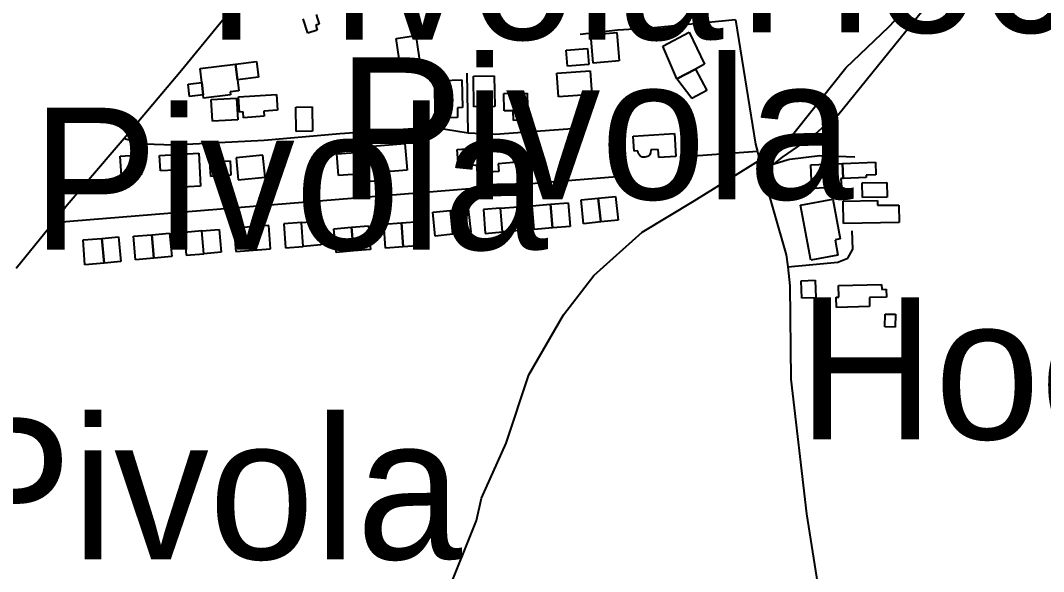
# Model space of a CAD drawing. Extents: x -8864 to 13231, y -7697 to 8949.
# Drawn here: x -3701.6 to -3254, y 2608.8 to 2849.7 of the extents above; entities that cross this region are included whole.
import ezdxf

# ---------------------------------------------------------------- set-up
doc = ezdxf.new("R2010")
doc.units = 0
for name, color, linetype in [('OSM_BUILDING_BARN', 9, 'CONTINUOUS'), ('OSM_BUILDING_GARAGE', 9, 'CONTINUOUS'), ('OSM_BUILDING_HOUSE', 9, 'CONTINUOUS'), ('OSM_BUILDING_YES', 9, 'CONTINUOUS'), ('OSM_HIGHWAY_RESIDENTIAL', 8, 'CONTINUOUS'), ('OSM_HIGHWAY_SERVICE', 8, 'CONTINUOUS'), ('OSM_HIGHWAY_TERTIARY', 8, 'CONTINUOUS'), ('OSM_HIGHWAY_TRACK', 8, 'CONTINUOUS'), ('OSM_LABELS', 8, 'CONTINUOUS'), ('OSM_WATERWAY_STREAM', 4, 'CONTINUOUS')]:
    doc.layers.add(name, color=color, linetype=linetype)

msp = doc.modelspace()

# ---------------------------------------------------------------- linework, layer by layer
at = {"layer": 'OSM_BUILDING_BARN'}
for p, q in [((-3606.217854, 2816.289505), (-3589.571604, 2817.412573)), ((-3605.77375, 2809.695645), (-3606.217854, 2816.289505)), ((-3589.571604, 2817.412573), (-3589.096872, 2810.507368)), ((-3604.119845, 2809.80684), (-3605.77375, 2809.695645)), ((-3603.951391, 2807.215999), (-3604.119845, 2809.80684)), ((-3594.916168, 2807.827571), (-3603.951391, 2807.215999)), ((-3589.096872, 2810.507368), (-3595.069308, 2810.107067)), ((-3595.069308, 2810.107067), (-3594.916168, 2807.827571)), ((-3341.876324, 2787.189792), (-3327.519508, 2787.812484)), ((-3341.593017, 2780.640411), (-3341.876324, 2787.189792)), ((-3327.519508, 2787.812484), (-3327.282142, 2782.274977)), ((-3331.593015, 2781.074071), (-3341.593017, 2780.640411)), ((-3327.282142, 2782.274977), (-3331.638957, 2782.085945)), ((-3331.638957, 2782.085945), (-3331.593015, 2781.074071)), ((-3341.631301, 2770.777421), (-3326.615986, 2771.01093)), ((-3326.615986, 2771.01093), (-3326.577701, 2768.887107)), ((-3341.478162, 2761.014507), (-3341.631301, 2770.777421)), ((-3326.577701, 2768.887107), (-3317.305112, 2769.031661)), ((-3317.305112, 2769.031661), (-3317.1826, 2761.38145)), ((-3317.1826, 2761.38145), (-3341.478162, 2761.014507))]:
    msp.add_line(p, q, dxfattribs=at)
at = {"layer": 'OSM_BUILDING_GARAGE'}
for p, q in [((-3658.047875, 2790.336609), (-3649.272989, 2790.992659)), ((-3657.412347, 2781.774599), (-3658.047875, 2790.336609)), ((-3649.272989, 2790.992659), (-3648.629804, 2782.430649)), ((-3618.683399, 2787.823603), (-3609.854914, 2788.34622)), ((-3618.315865, 2781.518851), (-3618.683399, 2787.823603)), ((-3609.854914, 2788.34622), (-3609.48738, 2782.041467)), ((-3648.629804, 2782.430649), (-3657.412347, 2781.774599)), ((-3609.48738, 2782.041467), (-3618.315865, 2781.518851))]:
    msp.add_line(p, q, dxfattribs=at)
at = {"layer": 'OSM_BUILDING_HOUSE'}
for p, q in [((-3452.098389, 2843.476664), (-3440.720133, 2844.466299)), ((-3451.011099, 2831.011713), (-3452.098389, 2843.476664)), ((-3440.720133, 2844.466299), (-3439.625187, 2832.012467)), ((-3420.589962, 2838.439534), (-3408.966684, 2844.566374)), ((-3408.966684, 2844.566374), (-3402.374034, 2830.64477)), ((-3414.372504, 2824.150986), (-3420.589962, 2838.439534)), ((-3623.032557, 2828.721097), (-3607.458283, 2830.611411)), ((-3607.458283, 2830.611411), (-3606.600703, 2823.795162)), ((-3439.625187, 2832.012467), (-3451.011099, 2831.011713)), ((-3402.374034, 2830.64477), (-3406.256117, 2828.476469)), ((-3622.289831, 2822.605376), (-3623.032557, 2828.721097)), ((-3503.430707, 2825.296294), (-3494.38017, 2825.485325)), ((-3503.17037, 2811.964022), (-3503.430707, 2825.296294)), ((-3494.38017, 2825.485325), (-3494.104519, 2812.141934)), ((-3466.960565, 2826.619513), (-3452.381696, 2827.653626)), ((-3466.24081, 2816.356222), (-3466.960565, 2826.619513)), ((-3452.381696, 2827.653626), (-3451.654284, 2817.379215)), ((-3406.256117, 2828.476469), (-3414.372504, 2824.150986)), ((-3621.631332, 2817.134586), (-3622.289831, 2822.605376)), ((-3606.600703, 2823.795162), (-3606.041744, 2819.01378)), ((-3621.470536, 2815.755769), (-3621.631332, 2817.134586)), ((-3609.74006, 2817.156825), (-3621.470536, 2815.755769)), ((-3618.162725, 2815.210914), (-3607.03715, 2815.811366)), ((-3606.041744, 2819.01378), (-3609.908513, 2818.546762)), ((-3609.908513, 2818.546762), (-3609.74006, 2817.156825)), ((-3607.03715, 2815.811366), (-3606.524133, 2806.259722)), ((-3490.115238, 2817.735039), (-3479.847243, 2817.968548)), ((-3489.946785, 2810.162664), (-3490.115238, 2817.735039)), ((-3479.847243, 2817.968548), (-3479.586906, 2806.159647)), ((-3451.654284, 2817.379215), (-3466.24081, 2816.356222)), ((-3617.649708, 2805.670389), (-3618.162725, 2815.210914)), ((-3494.104519, 2812.141934), (-3503.17037, 2811.964022)), ((-3485.988132, 2810.25162), (-3489.946785, 2810.162664)), ((-3485.896248, 2806.015093), (-3485.988132, 2810.25162)), ((-3606.524133, 2806.259722), (-3617.649708, 2805.670389)), ((-3479.586906, 2806.159647), (-3485.896248, 2806.015093)), ((-3433.583838, 2799.06541), (-3415.513392, 2800.299674)), ((-3433.147391, 2792.627224), (-3433.583838, 2799.06541)), ((-3415.513392, 2800.299674), (-3414.831922, 2790.269892)), ((-3551.018767, 2794.484179), (-3533.361797, 2795.874116)), ((-3550.850314, 2792.338117), (-3551.018767, 2794.484179)), ((-3533.361797, 2795.874116), (-3532.450618, 2784.276485)), ((-3510.589972, 2793.272155), (-3486.52412, 2795.117991)), ((-3510.0157, 2785.799856), (-3510.589972, 2793.272155)), ((-3486.52412, 2795.117991), (-3485.949847, 2787.612333)), ((-3422.603745, 2793.349991), (-3425.781387, 2793.127601)), ((-3422.358722, 2789.758395), (-3422.603745, 2793.349991)), ((-3640.773754, 2790.725791), (-3623.599173, 2791.670948)), ((-3640.398562, 2783.976259), (-3640.773754, 2790.725791)), ((-3623.599173, 2791.670948), (-3622.795191, 2777.237846)), ((-3595.528726, 2790.803627), (-3607.243888, 2789.669439)), ((-3607.243888, 2789.669439), (-3606.317395, 2780.039959)), ((-3594.602233, 2781.163027), (-3595.528726, 2790.803627)), ((-3563.178033, 2791.370722), (-3550.850314, 2792.338117)), ((-3562.435307, 2781.908033), (-3563.178033, 2791.370722)), ((-3431.455201, 2792.738419), (-3433.147391, 2792.627224)), ((-3431.478172, 2792.549388), (-3431.455201, 2792.738419)), ((-3431.187207, 2791.459677), (-3431.478172, 2792.549388)), ((-3430.49808, 2790.570118), (-3431.187207, 2791.459677)), ((-3429.517988, 2790.014143), (-3430.49808, 2790.570118)), ((-3428.40007, 2789.88071), (-3429.517988, 2790.014143)), ((-3427.312781, 2790.169816), (-3428.40007, 2789.88071)), ((-3426.424573, 2790.859225), (-3427.312781, 2790.169816)), ((-3425.873271, 2791.83774), (-3426.424573, 2790.859225)), ((-3425.727788, 2792.960809), (-3425.873271, 2791.83774)), ((-3425.781387, 2793.127601), (-3425.727788, 2792.960809)), ((-3414.831922, 2790.269892), (-3422.358722, 2789.758395)), ((-3634.058592, 2784.320963), (-3640.398562, 2783.976259)), ((-3633.637459, 2776.648513), (-3634.058592, 2784.320963)), ((-3532.450618, 2784.276485), (-3545.421523, 2783.253492)), ((-3501.868685, 2786.422547), (-3510.0157, 2785.799856)), ((-3501.608348, 2783.031102), (-3501.868685, 2786.422547)), ((-3485.949847, 2787.612333), (-3492.634381, 2787.100836)), ((-3492.634381, 2787.100836), (-3492.374044, 2783.74275)), ((-3355.827321, 2786.57822), (-3341.876324, 2787.189792)), ((-3355.383217, 2776.314928), (-3355.827321, 2786.57822)), ((-3341.876324, 2787.189792), (-3341.593017, 2780.640411)), ((-3606.317395, 2780.039959), (-3594.602233, 2781.163027)), ((-3552.167312, 2782.719756), (-3562.435307, 2781.908033)), ((-3551.876347, 2779.083682), (-3552.167312, 2782.719756)), ((-3545.421523, 2783.253492), (-3545.138215, 2779.617418)), ((-3492.374044, 2783.74275), (-3501.608348, 2783.031102)), ((-3341.593017, 2780.640411), (-3342.596079, 2780.595933)), ((-3342.596079, 2780.595933), (-3342.435283, 2776.870903)), ((-3622.795191, 2777.237846), (-3633.637459, 2776.648513)), ((-3545.138215, 2779.617418), (-3551.876347, 2779.083682)), ((-3342.435283, 2776.870903), (-3355.383217, 2776.314928)), ((-3456.279093, 2771.255559), (-3448.798235, 2772.011685)), ((-3455.321972, 2760.825475), (-3456.279093, 2771.255559)), ((-3448.798235, 2772.011685), (-3441.256121, 2772.801169)), ((-3448.798235, 2772.011685), (-3447.703289, 2761.60384)), ((-3447.703289, 2761.60384), (-3448.798235, 2772.011685)), ((-3441.256121, 2772.801169), (-3440.153517, 2762.404443)), ((-3360.245392, 2768.931585), (-3346.15657, 2771.589144)), ((-3346.15657, 2771.589144), (-3342.894701, 2754.220497)), ((-3521.187217, 2765.840366), (-3513.49962, 2766.574253)), ((-3513.49962, 2766.574253), (-3505.689512, 2767.408215)), ((-3513.49962, 2766.574253), (-3512.404674, 2756.288722)), ((-3512.404674, 2756.288722), (-3513.49962, 2766.574253)), ((-3505.689512, 2767.408215), (-3504.594566, 2757.111565)), ((-3491.593033, 2767.586127), (-3498.997322, 2767.052391)), ((-3498.997322, 2767.052391), (-3498.262253, 2756.566709)), ((-3491.593033, 2767.586127), (-3483.882466, 2768.231057)), ((-3490.720139, 2757.233879), (-3491.593033, 2767.586127)), ((-3490.720139, 2757.233879), (-3491.593033, 2767.586127)), ((-3483.882466, 2768.231057), (-3483.009571, 2757.87881)), ((-3477.703292, 2768.675837), (-3469.740044, 2769.365246)), ((-3476.815083, 2758.290231), (-3477.703292, 2768.675837)), ((-3469.740044, 2769.365246), (-3462.014163, 2770.043535)), ((-3469.740044, 2769.365246), (-3468.836522, 2758.990759)), ((-3468.836522, 2758.990759), (-3469.740044, 2769.365246)), ((-3462.014163, 2770.043535), (-3461.102984, 2759.657928)), ((-3355.727781, 2744.913481), (-3360.245392, 2768.931585)), ((-3578.683395, 2761.314733), (-3570.934542, 2761.926305)), ((-3570.934542, 2761.926305), (-3570.10759, 2751.551818)), ((-3520.230096, 2755.45476), (-3521.187217, 2765.840366)), ((-3440.153517, 2762.404443), (-3447.703289, 2761.60384)), ((-3622.266861, 2757.678659), (-3629.877887, 2757.055967)), ((-3622.266861, 2757.678659), (-3614.648177, 2758.334709)), ((-3621.416937, 2747.748952), (-3622.266861, 2757.678659)), ((-3621.416937, 2747.748952), (-3622.266861, 2757.678659)), ((-3614.648177, 2758.334709), (-3613.798253, 2748.405002)), ((-3600.551697, 2759.446658), (-3608.231637, 2758.96852)), ((-3608.231637, 2758.96852), (-3607.38937, 2748.638511)), ((-3592.933014, 2760.013752), (-3600.551697, 2759.446658)), ((-3599.801314, 2749.32792), (-3600.551697, 2759.446658)), ((-3600.551697, 2759.446658), (-3599.801314, 2749.32792)), ((-3592.174974, 2749.895014), (-3592.933014, 2760.013752)), ((-3578.683395, 2761.314733), (-3586.340363, 2760.792117)), ((-3586.340363, 2760.792117), (-3585.589981, 2750.273077)), ((-3577.856442, 2750.940246), (-3578.683395, 2761.314733)), ((-3577.856442, 2750.940246), (-3578.683395, 2761.314733)), ((-3564.441433, 2758.679413), (-3556.730866, 2759.290985)), ((-3563.545568, 2748.316046), (-3564.441433, 2758.679413)), ((-3556.730866, 2759.290985), (-3549.31892, 2759.902557)), ((-3556.730866, 2759.290985), (-3555.873285, 2748.994335)), ((-3555.873285, 2748.994335), (-3556.730866, 2759.290985)), ((-3549.31892, 2759.902557), (-3548.461339, 2749.605907)), ((-3542.619072, 2760.625324), (-3534.923819, 2761.214657)), ((-3541.822748, 2750.139643), (-3542.619072, 2760.625324)), ((-3534.923819, 2761.214657), (-3526.922287, 2761.837349)), ((-3534.923819, 2761.214657), (-3534.104523, 2750.751215)), ((-3534.104523, 2750.751215), (-3534.923819, 2761.214657)), ((-3526.922287, 2761.837349), (-3526.110648, 2751.373906)), ((-3483.009571, 2757.87881), (-3490.720139, 2757.233879)), ((-3468.836522, 2758.990759), (-3476.815083, 2758.290231)), ((-3461.102984, 2759.657928), (-3468.836522, 2758.990759)), ((-3447.703289, 2761.60384), (-3455.321972, 2760.825475)), ((-3674.181108, 2753.742358), (-3665.957524, 2754.431767)), ((-3673.453696, 2742.900853), (-3674.181108, 2753.742358)), ((-3665.957524, 2754.431767), (-3658.637462, 2755.110056)), ((-3665.957524, 2754.431767), (-3664.954461, 2743.601381)), ((-3664.954461, 2743.601381), (-3665.957524, 2754.431767)), ((-3658.637462, 2755.110056), (-3657.642056, 2744.27967)), ((-3652.136695, 2755.332446), (-3644.188762, 2756.010735)), ((-3651.202545, 2745.080274), (-3652.136695, 2755.332446)), ((-3644.188762, 2756.010735), (-3636.36334, 2756.722382)), ((-3644.188762, 2756.010735), (-3643.254612, 2745.847519)), ((-3643.254612, 2745.847519), (-3644.188762, 2756.010735)), ((-3636.36334, 2756.722382), (-3635.436847, 2746.559166)), ((-3629.877887, 2757.055967), (-3629.058592, 2747.092902)), ((-3512.404674, 2756.288722), (-3520.230096, 2755.45476)), ((-3504.594566, 2757.111565), (-3512.404674, 2756.288722)), ((-3498.262253, 2756.566709), (-3490.720139, 2757.233879)), ((-3342.894701, 2754.220497), (-3345.191792, 2753.786836)), ((-3345.191792, 2753.786836), (-3343.943706, 2747.13738)), ((-3607.38937, 2748.638511), (-3599.801314, 2749.32792)), ((-3599.801314, 2749.32792), (-3592.174974, 2749.895014)), ((-3585.589981, 2750.273077), (-3577.856442, 2750.940246)), ((-3570.10759, 2751.551818), (-3577.856442, 2750.940246)), ((-3555.873285, 2748.994335), (-3563.545568, 2748.316046)), ((-3548.461339, 2749.605907), (-3555.873285, 2748.994335)), ((-3534.104523, 2750.751215), (-3541.822748, 2750.139643)), ((-3526.110648, 2751.373906), (-3534.104523, 2750.751215)), ((-3657.642056, 2744.27967), (-3664.954461, 2743.601381)), ((-3643.254612, 2745.847519), (-3651.202545, 2745.080274)), ((-3635.436847, 2746.559166), (-3643.254612, 2745.847519)), ((-3629.058592, 2747.092902), (-3621.416937, 2747.748952)), ((-3613.798253, 2748.405002), (-3621.416937, 2747.748952)), ((-3343.943706, 2747.13738), (-3355.727781, 2744.913481)), ((-3664.954461, 2743.601381), (-3673.453696, 2742.900853)), ((-3343.62977, 2733.793989), (-3324.839569, 2734.305485)), ((-3343.491945, 2728.767978), (-3343.62977, 2733.793989)), ((-3324.839569, 2734.305485), (-3324.778313, 2732.137184)), ((-3324.778313, 2732.137184), (-3322.833443, 2732.192782)), ((-3322.833443, 2732.192782), (-3322.74156, 2728.756858)), ((-3344.740031, 2728.734619), (-3343.491945, 2728.767978)), ((-3344.617519, 2724.175627), (-3344.740031, 2728.734619)), ((-3322.74156, 2728.756858), (-3330.184133, 2728.556707)), ((-3330.184133, 2728.556707), (-3330.069279, 2724.575929)), ((-3330.069279, 2724.575929), (-3344.617519, 2724.175627))]:
    msp.add_line(p, q, dxfattribs=at)
at = {"layer": 'OSM_BUILDING_YES'}
for p, q in [((-3572.174971, 2852.32778), (-3570.850316, 2848.16909)), ((-3575.926886, 2844.143834), (-3577.971297, 2850.470825)), ((-3570.850316, 2848.16909), (-3572.427651, 2847.657593)), ((-3572.427651, 2847.657593), (-3571.738524, 2845.511531)), ((-3571.738524, 2845.511531), (-3575.926886, 2844.143834)), ((-3537.197938, 2841.81986), (-3528.591506, 2843.087482)), ((-3528.591506, 2843.087482), (-3526.539438, 2829.232594)), ((-3535.145871, 2827.964972), (-3537.197938, 2841.81986)), ((-3462.802831, 2836.704893), (-3453.568527, 2837.43878)), ((-3462.228558, 2829.732971), (-3462.802831, 2836.704893)), ((-3453.568527, 2837.43878), (-3452.994254, 2830.489097)), ((-3607.458283, 2830.611411), (-3598.361804, 2831.756719)), ((-3606.600703, 2823.795162), (-3607.458283, 2830.611411)), ((-3598.361804, 2831.756719), (-3597.496567, 2824.94047)), ((-3526.539438, 2829.232594), (-3535.145871, 2827.964972)), ((-3452.994254, 2830.489097), (-3462.228558, 2829.732971)), ((-3597.496567, 2824.94047), (-3606.600703, 2823.795162)), ((-3414.372504, 2824.150986), (-3406.256117, 2828.476469)), ((-3406.256117, 2828.476469), (-3401.27143, 2819.069378)), ((-3628.262267, 2821.893729), (-3622.289831, 2822.605376)), ((-3627.619082, 2816.434058), (-3628.262267, 2821.893729)), ((-3622.289831, 2822.605376), (-3621.631332, 2817.134586)), ((-3517.106053, 2823.494936), (-3508.530248, 2823.728445)), ((-3516.677262, 2807.160401), (-3517.106053, 2823.494936)), ((-3508.530248, 2823.728445), (-3508.208655, 2811.619318)), ((-3407.818139, 2815.622335), (-3414.372504, 2824.150986)), ((-3621.631332, 2817.134586), (-3627.619082, 2816.434058)), ((-3401.27143, 2819.069378), (-3407.818139, 2815.622335)), ((-3581.110654, 2811.852827), (-3573.951388, 2811.975141)), ((-3580.926887, 2801.122517), (-3581.110654, 2811.852827)), ((-3573.951388, 2811.975141), (-3573.767621, 2801.244831)), ((-3508.208655, 2811.619318), (-3510.421519, 2811.552601)), ((-3510.421519, 2811.552601), (-3510.314321, 2807.327194)), ((-3510.314321, 2807.327194), (-3516.677262, 2807.160401)), ((-3573.767621, 2801.244831), (-3580.926887, 2801.122517)), ((-3333.262235, 2778.738978), (-3322.473566, 2778.894651)), ((-3333.170351, 2772.323031), (-3333.262235, 2778.738978)), ((-3322.473566, 2778.894651), (-3322.374025, 2772.478703)), ((-3322.374025, 2772.478703), (-3333.170351, 2772.323031)), ((-3360.053968, 2735.851095), (-3353.897765, 2736.095723)), ((-3359.747689, 2728.256481), (-3360.053968, 2735.851095)), ((-3353.897765, 2736.095723), (-3353.591486, 2728.50111)), ((-3353.591486, 2728.50111), (-3359.747689, 2728.256481)), ((-3323.438344, 2715.735932), (-3323.308175, 2721.340157)), ((-3323.308175, 2721.340157), (-3318.77525, 2721.240081)), ((-3318.77525, 2721.240081), (-3318.905418, 2715.635857)), ((-3318.905418, 2715.635857), (-3323.438344, 2715.735932))]:
    msp.add_line(p, q, dxfattribs=at)
at = {"layer": 'OSM_HIGHWAY_RESIDENTIAL'}
for p, q in [((-3614.64052, 2847.980059), (-3631.080031, 2827.831538)), ((-3612.320458, 2850.704334), (-3614.64052, 2847.980059)), ((-3631.080031, 2827.831538), (-3656.294429, 2798.120254)), ((-3656.294429, 2798.120254), (-3661.478197, 2792.004533)), ((-3661.478197, 2792.004533), (-3681.103008, 2768.887107)), ((-3681.103008, 2768.887107), (-3687.205612, 2761.348091)), ((-3687.205612, 2761.348091), (-3703.453699, 2741.266288))]:
    msp.add_line(p, q, dxfattribs=at)
at = {"layer": 'OSM_HIGHWAY_SERVICE'}
for p, q in [((-3388.790571, 2850.048284), (-3425.582306, 2846.42333)), ((-3440.276029, 2845.511531), (-3456.784453, 2843.57674)), ((-3425.582306, 2846.42333), (-3440.276029, 2845.511531)), ((-3520.230096, 2802.879396), (-3520.337293, 2827.976091)), ((-3505.727797, 2800.633259), (-3506.102989, 2826.608394)), ((-3561.92229, 2800.321913), (-3521.340356, 2803.046189)), ((-3521.340356, 2803.046189), (-3520.230096, 2802.879396)), ((-3520.230096, 2802.879396), (-3505.727797, 2800.633259)), ((-3493.87481, 2799.977209), (-3458.185679, 2802.690365)), ((-3656.294429, 2798.120254), (-3647.389375, 2795.718443)), ((-3594.954453, 2797.408606), (-3561.92229, 2800.321913)), ((-3505.727797, 2800.633259), (-3493.87481, 2799.977209)), ((-3647.389375, 2795.718443), (-3634.632865, 2795.318141)), ((-3634.632865, 2795.318141), (-3594.954453, 2797.408606)), ((-3379.181076, 2792.382595), (-3413.086133, 2789.980785)), ((-3371.891642, 2787.056358), (-3365.781381, 2788.913314)), ((-3365.781381, 2788.913314), (-3364.9238, 2789.024509)), ((-3364.9238, 2789.024509), (-3351.922267, 2790.74803)), ((-3351.922267, 2790.74803), (-3336.470504, 2790.036382)), ((-3377.419973, 2784.776862), (-3371.891642, 2787.056358)), ((-3687.205612, 2761.348091), (-3438.943716, 2781.696763)), ((-3337.419969, 2749.717102), (-3337.710933, 2757.678659)), ((-3339.655803, 2745.82528), (-3337.419969, 2749.717102)), ((-3365.926863, 2741.955696), (-3343.966677, 2744.001683)), ((-3343.966677, 2744.001683), (-3339.655803, 2745.82528))]:
    msp.add_line(p, q, dxfattribs=at)
at = {"layer": 'OSM_HIGHWAY_TERTIARY'}
for p, q in [((-3388.790571, 2850.048284), (-3385.321965, 2828.320796)), ((-3385.321965, 2828.320796), (-3379.939116, 2795.640607)), ((-3379.939116, 2795.640607), (-3379.181076, 2792.382595)), ((-3379.181076, 2792.382595), (-3377.419973, 2784.776862)), ((-3377.419973, 2784.776862), (-3366.570048, 2747.293053)), ((-3366.570048, 2747.293053), (-3365.926863, 2741.955696)), ((-3365.926863, 2741.955696), (-3364.9238, 2733.649435)), ((-3364.9238, 2733.649435), (-3364.609864, 2692.929853)), ((-3364.609864, 2692.929853), (-3357.74922, 2633.940944)), ((-3357.74922, 2633.940944), (-3349.272956, 2581.590373))]:
    msp.add_line(p, q, dxfattribs=at)
at = {"layer": 'OSM_HIGHWAY_TRACK'}
for p, q in [((-3343.913078, 2808.339067), (-3274.854877, 2893.936922)), ((-3348.400062, 2804.958742), (-3343.913078, 2808.339067)), ((-3355.099909, 2798.965335), (-3348.400062, 2804.958742)), ((-3368.262238, 2789.914068), (-3355.099909, 2798.965335)), ((-3371.891642, 2787.056358), (-3368.262238, 2789.914068))]:
    msp.add_line(p, q, dxfattribs=at)
at = {"layer": 'OSM_WATERWAY_STREAM'}
for p, q in [((-3321.692555, 2846.934826), (-3305.880915, 2863.769738)), ((-3340.452128, 2829.032443), (-3321.692555, 2846.934826)), ((-3367.098379, 2795.551651), (-3340.452128, 2829.032443)), ((-3406.845704, 2770.910855), (-3367.098379, 2795.551651)), ((-3429.586901, 2757.111565), (-3406.845704, 2770.910855)), ((-3450.766076, 2738.275144), (-3429.586901, 2757.111565)), ((-3463.982004, 2720.984333), (-3450.766076, 2738.275144)), ((-3479.142802, 2694.764569), (-3463.982004, 2720.984333)), ((-3489.050919, 2664.853134), (-3479.142802, 2694.764569)), ((-3499.931472, 2640.768313), (-3489.050919, 2664.853134)), ((-3502.067766, 2631.049876), (-3499.931472, 2640.768313)), ((-3518.591505, 2589.874395), (-3502.067766, 2631.049876))]:
    msp.add_line(p, q, dxfattribs=at)

# ---------------------------------------------------------------- texts
at = {"layer": 'OSM_LABELS'}
for s, p in [('Hočka cesta', (-3387.901573, 2844.479561)), ('Pivola', (-3620.013311, 2841.395082)), ('Pivola', (-3563.074664, 2771.522427)), ('Pivola', (-3696.771502, 2749.525142)), ('Hočka cesta', (-3361.547912, 2666.602699)), ('Pivola', (-3734.418291, 2614.137496))]:
    msp.add_text(s, height=62.042552, dxfattribs=at).set_placement(p)

doc.saveas('drawing.dxf')
